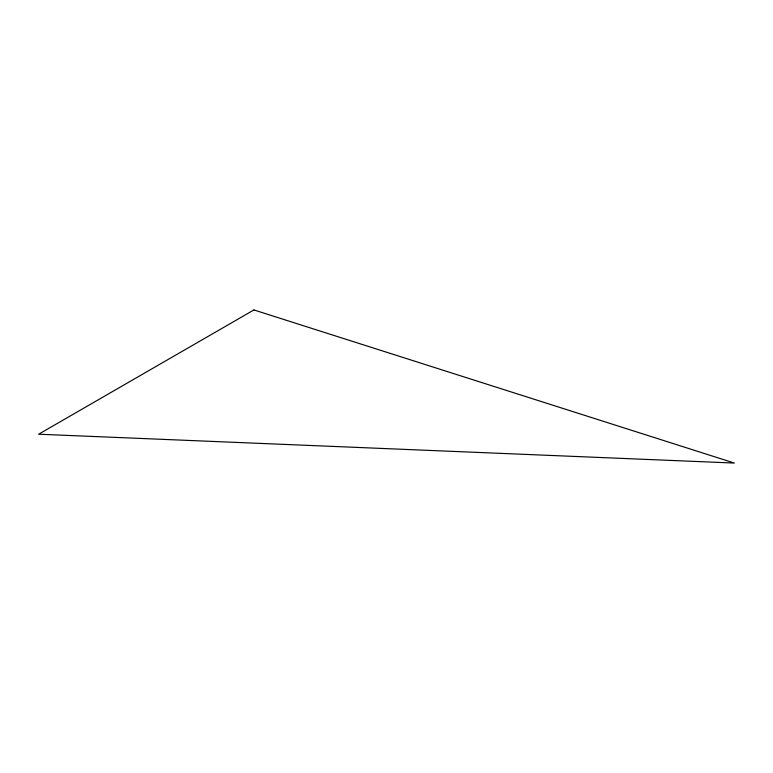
<?xml version="1.0" encoding="UTF-8"?>
<svg xmlns="http://www.w3.org/2000/svg" width="773" height="773" viewBox="0 0 773 773"><rect width="100%" height="100%" fill="white"/><g stroke="black" fill="none" stroke-linecap="round" stroke-linejoin="round"><path stroke-width="1.16" d="M253.902 309.944L38.65 434.213L734.35 463.056L253.902 309.944"/></g></svg>
